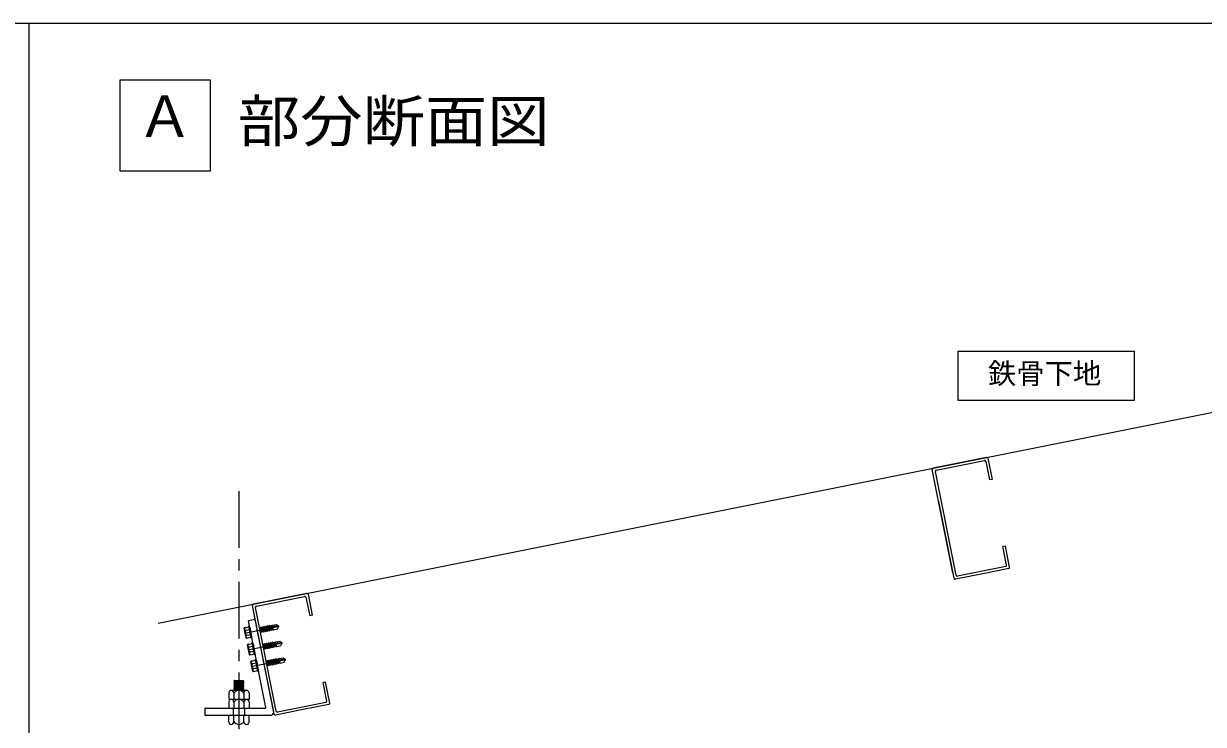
# Model space of a CAD drawing. Units: millimetres on the paper. Extents: x -203 to 207, y -139 to 146.
# Drawn here: x -63.8 to 40.3, y 84.1 to 146 of the extents above; entities that cross this region are included whole.
import ezdxf
from ezdxf.enums import TextEntityAlignment as Align

# ---------------------------------------------------------------- set-up
doc = ezdxf.new("R2010")
doc.units = ezdxf.units.MM
doc.linetypes.add('CHAIN1', pattern=[8, 5, -1, 1, -1])
for name, color, linetype in [('1-0_断面', 134, 'Continuous'), ('1-2_文字', 134, 'Continuous'), ('F-0_図枠', 134, 'Continuous'), ('F-1_レイアウト', 134, 'Continuous')]:
    doc.layers.add(name, color=color, linetype=linetype)
doc.styles.add('ＭＳ ゴシック', font='')
doc.styles.get('ＭＳ ゴシック').set_extended_font_data('MS Gothic')

msp = doc.modelspace()

# ---------------------------------------------------------------- linework, layer by layer
at = {"layer": '1-0_断面'}
for p, q in [((-51.917, 93.064), (196.452, 142.737)), ((21.159, 107.679), (16.452, 106.737)), ((16.723, 106.557), (20.979, 107.408)), ((21.096, 107.33), (21.424, 105.692)), ((21.277, 107.6), (21.649, 105.737)), ((18.198, 97.5), (16.374, 106.62)), ((18.476, 97.281), (16.645, 106.439)), ((21.649, 105.737), (21.424, 105.692)), ((18.296, 97.01), (16.943, 103.776)), ((22.826, 99.854), (22.601, 99.809)), ((22.928, 98.171), (22.601, 99.809)), ((23.199, 97.991), (22.826, 99.854)), ((22.85, 98.053), (18.594, 97.202)), ((23.12, 97.873), (20.692, 97.387)), ((20.692, 97.387), (18.413, 96.932)), ((-38.818, 95.683), (-43.525, 94.742)), ((-43.254, 94.561), (-38.998, 95.413)), ((-38.881, 95.334), (-38.553, 93.697)), ((-38.7, 95.605), (-38.328, 93.742)), ((-41.681, 85.015), (-43.603, 94.624)), ((-41.501, 85.285), (-43.333, 94.444)), ((-38.328, 93.742), (-38.553, 93.697)), ((-43.355, 93.383), (-43.943, 93.265)), ((-43.355, 93.383), (-43.943, 93.265)), ((-43.355, 93.383), (-43.943, 93.265)), ((-42.414, 85.616), (-43.943, 93.265)), ((-41.725, 85.235), (-43.035, 91.781)), ((-37.151, 87.858), (-37.377, 87.813)), ((-37.049, 86.176), (-37.377, 87.813)), ((-36.778, 85.995), (-37.151, 87.858)), ((-45.701, 86.914), (-45.701, 86.316)), ((-44.126, 87.116), (-45.476, 87.116)), ((-45.251, 86.866), (-45.251, 86.316)), ((-44.351, 86.866), (-44.351, 86.316)), ((-43.901, 86.914), (-43.901, 86.316)), ((-47.814, 85.516), (-47.814, 84.916)), ((-47.814, 85.516), (-47.814, 84.916)), ((-45.476, 86.316), (-45.701, 86.316)), ((-45.701, 86.114), (-45.701, 85.516)), ((-43.901, 85.516), (-45.701, 85.516)), ((-44.126, 86.316), (-45.476, 86.316)), ((-45.314, 85.516), (-45.314, 84.916)), ((-45.251, 86.066), (-45.251, 85.516)), ((-44.814, 85.516), (-44.814, 84.916)), ((-44.814, 85.516), (-44.814, 84.916)), ((-44.814, 85.516), (-44.814, 84.916)), ((-44.351, 86.066), (-44.351, 85.516)), ((-44.314, 85.516), (-44.314, 84.916)), ((-43.901, 86.316), (-44.126, 86.316)), ((-43.901, 86.114), (-43.901, 85.516)), ((-39.285, 85.392), (-41.564, 84.936)), ((-37.127, 86.058), (-41.383, 85.207)), ((-36.857, 85.877), (-39.285, 85.392)), ((-41.999, 84.916), (-47.814, 84.916)), ((-45.701, 84.319), (-45.701, 84.916)), ((-45.251, 84.366), (-45.251, 84.916)), ((-44.351, 84.366), (-44.351, 84.916)), ((-43.901, 84.319), (-43.901, 84.916))]:
    msp.add_line(p, q, dxfattribs=at)
at = {"layer": '1-0_断面', "color": 2, "linetype": 'CHAIN1'}
for p, q in [((-44.801, 104.685), (-44.801, 11.684)), ((-44.313, 92.169), (-41.243, 92.783)), ((-44.019, 90.698), (-40.948, 91.312)), ((-43.725, 89.227), (-40.654, 89.841))]:
    msp.add_line(p, q, dxfattribs=at)
at = {"layer": '1-0_断面', "color": 2}
for p, q in [((-44.315, 92.637), (-43.903, 92.72)), ((-43.842, 92.824), (-43.921, 92.808)), ((-43.705, 91.729), (-43.921, 92.808)), ((-43.649, 91.859), (-43.819, 92.71)), ((-42.936, 92.626), (-42.96, 92.646)), ((-42.841, 92.645), (-42.936, 92.626)), ((-42.841, 92.645), (-42.886, 92.636)), ((-42.836, 92.719), (-42.841, 92.645)), ((-42.836, 92.719), (-42.841, 92.645)), ((-42.677, 92.314), (-42.841, 92.645)), ((-42.765, 92.66), (-42.836, 92.719)), ((-42.669, 92.679), (-42.765, 92.66)), ((-42.601, 92.329), (-42.765, 92.66)), ((-42.664, 92.753), (-42.669, 92.679)), ((-42.593, 92.694), (-42.664, 92.753)), ((-42.514, 92.71), (-42.593, 92.694)), ((-42.455, 92.414), (-42.593, 92.694)), ((-42.505, 92.665), (-42.572, 92.652)), ((-42.498, 92.714), (-42.512, 92.711)), ((-42.477, 92.671), (-42.505, 92.665)), ((-42.493, 92.788), (-42.498, 92.714)), ((-42.334, 92.383), (-42.498, 92.714)), ((-42.422, 92.729), (-42.493, 92.788)), ((-42.326, 92.748), (-42.422, 92.729)), ((-42.258, 92.398), (-42.422, 92.729)), ((-42.305, 92.705), (-42.401, 92.686)), ((-42.321, 92.822), (-42.326, 92.748)), ((-42.163, 92.417), (-42.326, 92.748)), ((-42.25, 92.763), (-42.321, 92.822)), ((-42.155, 92.782), (-42.25, 92.763)), ((-42.086, 92.432), (-42.25, 92.763)), ((-42.134, 92.74), (-42.229, 92.721)), ((-42.149, 92.856), (-42.155, 92.782)), ((-41.991, 92.451), (-42.155, 92.782)), ((-42.078, 92.797), (-42.149, 92.856)), ((-41.872, 92.839), (-42.078, 92.797)), ((-41.915, 92.467), (-42.078, 92.797)), ((-41.943, 92.778), (-42.057, 92.755)), ((-41.979, 92.727), (-41.845, 92.729)), ((-41.896, 92.726), (-41.901, 92.652)), ((-41.819, 92.486), (-41.901, 92.652)), ((-41.825, 92.667), (-41.896, 92.726)), ((-41.834, 92.867), (-41.474, 92.939)), ((-41.743, 92.501), (-41.825, 92.667)), ((-41.474, 92.939), (-41.283, 92.775)), ((-41.403, 92.543), (-41.283, 92.775)), ((-44.158, 91.751), (-44.33, 92.614)), ((-44.165, 92.431), (-43.857, 92.492)), ((-44.134, 91.735), (-43.722, 91.818)), ((-44.075, 91.984), (-43.768, 92.045)), ((-43.626, 91.745), (-43.705, 91.729)), ((-42.773, 92.295), (-42.936, 92.626)), ((-42.82, 92.602), (-42.915, 92.583)), ((-42.849, 92.28), (-42.913, 92.409)), ((-42.87, 92.322), (-42.894, 92.317)), ((-42.849, 92.28), (-42.885, 92.273)), ((-42.82, 92.602), (-42.877, 92.591)), ((-42.773, 92.295), (-42.849, 92.45)), ((-42.778, 92.221), (-42.849, 92.28)), ((-42.778, 92.221), (-42.808, 92.246)), ((-42.698, 92.357), (-42.794, 92.338)), ((-42.773, 92.295), (-42.778, 92.221)), ((-42.773, 92.295), (-42.778, 92.221)), ((-42.677, 92.314), (-42.773, 92.295)), ((-42.648, 92.637), (-42.744, 92.618)), ((-42.606, 92.255), (-42.677, 92.314)), ((-42.527, 92.391), (-42.622, 92.372)), ((-42.601, 92.329), (-42.606, 92.255)), ((-42.506, 92.348), (-42.601, 92.329)), ((-42.355, 92.425), (-42.451, 92.406)), ((-42.43, 92.364), (-42.443, 92.391)), ((-42.433, 92.308), (-42.435, 92.289)), ((-42.43, 92.364), (-42.433, 92.308)), ((-42.334, 92.383), (-42.43, 92.364)), ((-42.263, 92.324), (-42.334, 92.383)), ((-42.184, 92.459), (-42.279, 92.44)), ((-42.258, 92.398), (-42.263, 92.324)), ((-42.163, 92.417), (-42.258, 92.398)), ((-42.092, 92.358), (-42.163, 92.417)), ((-42.012, 92.494), (-42.107, 92.475)), ((-42.086, 92.432), (-42.092, 92.358)), ((-41.991, 92.451), (-42.086, 92.432)), ((-41.92, 92.392), (-41.991, 92.451)), ((-41.84, 92.528), (-41.936, 92.509)), ((-41.915, 92.467), (-41.92, 92.392)), ((-41.819, 92.486), (-41.915, 92.467)), ((-41.749, 92.427), (-41.819, 92.486)), ((-41.743, 92.501), (-41.749, 92.427)), ((-41.743, 92.475), (-41.403, 92.543)), ((-43.864, 90.28), (-44.036, 91.143)), ((-44.021, 91.167), (-43.609, 91.249)), ((-43.871, 90.96), (-43.563, 91.021)), ((-43.781, 90.513), (-43.474, 90.575)), ((-43.548, 91.353), (-43.626, 91.337)), ((-43.411, 90.259), (-43.626, 91.337)), ((-43.355, 90.388), (-43.525, 91.239)), ((-42.642, 91.155), (-42.666, 91.175)), ((-42.547, 91.174), (-42.642, 91.155)), ((-42.479, 90.824), (-42.642, 91.155)), ((-42.526, 91.132), (-42.621, 91.112)), ((-42.555, 90.809), (-42.619, 90.938)), ((-42.576, 90.851), (-42.6, 90.846)), ((-42.547, 91.174), (-42.592, 91.165)), ((-42.555, 90.809), (-42.591, 90.802)), ((-42.526, 91.132), (-42.583, 91.12)), ((-42.479, 90.824), (-42.555, 90.979)), ((-42.484, 90.75), (-42.555, 90.809)), ((-42.541, 91.248), (-42.547, 91.174)), ((-42.541, 91.248), (-42.547, 91.174)), ((-42.383, 90.843), (-42.547, 91.174)), ((-42.47, 91.189), (-42.541, 91.248)), ((-42.484, 90.75), (-42.514, 90.775)), ((-42.404, 90.886), (-42.499, 90.867)), ((-42.479, 90.824), (-42.484, 90.75)), ((-42.479, 90.824), (-42.484, 90.75)), ((-42.383, 90.843), (-42.479, 90.824)), ((-42.375, 91.208), (-42.47, 91.189)), ((-42.307, 90.859), (-42.47, 91.189)), ((-42.354, 91.166), (-42.449, 91.147)), ((-42.312, 90.784), (-42.383, 90.843)), ((-42.37, 91.283), (-42.375, 91.208)), ((-42.299, 91.224), (-42.37, 91.283)), ((-42.233, 90.92), (-42.328, 90.901)), ((-42.307, 90.859), (-42.312, 90.784)), ((-42.212, 90.878), (-42.307, 90.859)), ((-42.22, 91.239), (-42.299, 91.224)), ((-42.16, 90.943), (-42.299, 91.224)), ((-42.211, 91.195), (-42.278, 91.181)), ((-42.204, 91.243), (-42.217, 91.24)), ((-42.182, 91.2), (-42.211, 91.195)), ((-42.198, 91.317), (-42.204, 91.243)), ((-42.04, 90.912), (-42.204, 91.243)), ((-42.127, 91.258), (-42.198, 91.317)), ((-42.061, 90.954), (-42.156, 90.935)), ((-42.135, 90.893), (-42.149, 90.92)), ((-42.139, 90.838), (-42.141, 90.819)), ((-42.135, 90.893), (-42.139, 90.838)), ((-42.04, 90.912), (-42.135, 90.893)), ((-42.032, 91.277), (-42.127, 91.258)), ((-41.964, 90.927), (-42.127, 91.258)), ((-42.011, 91.234), (-42.106, 91.215)), ((-41.969, 90.853), (-42.04, 90.912)), ((-42.027, 91.351), (-42.032, 91.277)), ((-41.868, 90.946), (-42.032, 91.277)), ((-41.956, 91.292), (-42.027, 91.351)), ((-41.889, 90.989), (-41.985, 90.97)), ((-41.964, 90.927), (-41.969, 90.853)), ((-41.868, 90.946), (-41.964, 90.927)), ((-41.86, 91.311), (-41.956, 91.292)), ((-41.792, 90.961), (-41.956, 91.292)), ((-41.839, 91.269), (-41.935, 91.25)), ((-41.797, 90.887), (-41.868, 90.946)), ((-41.855, 91.385), (-41.86, 91.311)), ((-41.697, 90.981), (-41.86, 91.311)), ((-41.784, 91.327), (-41.855, 91.385)), ((-41.718, 91.023), (-41.813, 91.004)), ((-41.792, 90.961), (-41.797, 90.887)), ((-41.697, 90.981), (-41.792, 90.961)), ((-41.577, 91.368), (-41.784, 91.327)), ((-41.621, 90.996), (-41.784, 91.327)), ((-41.649, 91.307), (-41.763, 91.284)), ((-41.626, 90.922), (-41.697, 90.981)), ((-41.685, 91.256), (-41.551, 91.258)), ((-41.546, 91.057), (-41.642, 91.038)), ((-41.621, 90.996), (-41.626, 90.922)), ((-41.525, 91.015), (-41.621, 90.996)), ((-41.602, 91.255), (-41.607, 91.181)), ((-41.525, 91.015), (-41.607, 91.181)), ((-41.531, 91.196), (-41.602, 91.255)), ((-41.539, 91.396), (-41.18, 91.468)), ((-41.449, 91.03), (-41.531, 91.196)), ((-41.454, 90.956), (-41.525, 91.015)), ((-41.449, 91.03), (-41.454, 90.956)), ((-41.448, 91.004), (-41.109, 91.072)), ((-41.18, 91.468), (-40.989, 91.304)), ((-41.109, 91.072), (-40.989, 91.304)), ((-43.84, 90.264), (-43.428, 90.347)), ((-43.569, 88.809), (-43.742, 89.672)), ((-43.726, 89.696), (-43.315, 89.778)), ((-43.576, 89.489), (-43.269, 89.55)), ((-43.332, 90.274), (-43.411, 90.259)), ((-43.254, 89.882), (-43.332, 89.866)), ((-43.116, 88.788), (-43.332, 89.866)), ((-43.061, 88.917), (-43.231, 89.768)), ((-42.348, 89.684), (-42.372, 89.704)), ((-42.252, 89.703), (-42.348, 89.684)), ((-42.184, 89.353), (-42.348, 89.684)), ((-42.231, 89.661), (-42.327, 89.642)), ((-42.252, 89.703), (-42.298, 89.694)), ((-42.231, 89.661), (-42.289, 89.649)), ((-42.247, 89.777), (-42.252, 89.703)), ((-42.247, 89.777), (-42.252, 89.703)), ((-42.089, 89.372), (-42.252, 89.703)), ((-42.176, 89.718), (-42.247, 89.777)), ((-42.081, 89.737), (-42.176, 89.718)), ((-42.013, 89.388), (-42.176, 89.718)), ((-42.06, 89.695), (-42.155, 89.676)), ((-42.076, 89.812), (-42.081, 89.737)), ((-42.005, 89.753), (-42.076, 89.812)), ((-41.925, 89.769), (-42.005, 89.753)), ((-41.866, 89.473), (-42.005, 89.753)), ((-41.916, 89.724), (-41.984, 89.71)), ((-41.909, 89.772), (-41.923, 89.769)), ((-41.888, 89.729), (-41.916, 89.724)), ((-41.904, 89.846), (-41.909, 89.772)), ((-41.746, 89.441), (-41.909, 89.772)), ((-41.833, 89.787), (-41.904, 89.846)), ((-41.738, 89.806), (-41.833, 89.787)), ((-41.67, 89.456), (-41.833, 89.787)), ((-41.717, 89.764), (-41.812, 89.745)), ((-41.733, 89.88), (-41.738, 89.806)), ((-41.574, 89.475), (-41.738, 89.806)), ((-41.662, 89.821), (-41.733, 89.88)), ((-41.595, 89.518), (-41.691, 89.499)), ((-41.566, 89.84), (-41.662, 89.821)), ((-41.498, 89.491), (-41.662, 89.821)), ((-41.545, 89.798), (-41.641, 89.779)), ((-41.561, 89.915), (-41.566, 89.84)), ((-41.403, 89.51), (-41.566, 89.84)), ((-41.49, 89.856), (-41.561, 89.915)), ((-41.424, 89.552), (-41.519, 89.533)), ((-41.283, 89.897), (-41.49, 89.856)), ((-41.327, 89.525), (-41.49, 89.856)), ((-41.355, 89.836), (-41.469, 89.813)), ((-41.391, 89.785), (-41.257, 89.787)), ((-41.252, 89.586), (-41.348, 89.567)), ((-41.327, 89.525), (-41.332, 89.451)), ((-41.231, 89.544), (-41.327, 89.525)), ((-41.308, 89.784), (-41.313, 89.71)), ((-41.231, 89.544), (-41.313, 89.71)), ((-41.237, 89.725), (-41.308, 89.784)), ((-41.245, 89.925), (-40.885, 89.997)), ((-41.155, 89.559), (-41.237, 89.725)), ((-41.16, 89.485), (-41.231, 89.544)), ((-41.155, 89.559), (-41.16, 89.485)), ((-41.154, 89.533), (-40.814, 89.601)), ((-40.885, 89.997), (-40.695, 89.833)), ((-40.814, 89.601), (-40.695, 89.833)), ((-43.546, 88.794), (-43.134, 88.876)), ((-43.487, 89.042), (-43.18, 89.104)), ((-43.038, 88.803), (-43.116, 88.788)), ((-42.26, 89.338), (-42.324, 89.467)), ((-42.281, 89.38), (-42.306, 89.376)), ((-42.26, 89.338), (-42.297, 89.331)), ((-42.184, 89.353), (-42.261, 89.508)), ((-42.189, 89.279), (-42.26, 89.338)), ((-42.189, 89.279), (-42.22, 89.305)), ((-42.11, 89.415), (-42.205, 89.396)), ((-42.184, 89.353), (-42.189, 89.279)), ((-42.184, 89.353), (-42.189, 89.279)), ((-42.089, 89.372), (-42.184, 89.353)), ((-42.018, 89.313), (-42.089, 89.372)), ((-41.938, 89.449), (-42.034, 89.43)), ((-42.013, 89.388), (-42.018, 89.313)), ((-41.917, 89.407), (-42.013, 89.388)), ((-41.767, 89.483), (-41.862, 89.464)), ((-41.841, 89.422), (-41.855, 89.449)), ((-41.845, 89.367), (-41.846, 89.348)), ((-41.841, 89.422), (-41.845, 89.367)), ((-41.746, 89.441), (-41.841, 89.422)), ((-41.675, 89.382), (-41.746, 89.441)), ((-41.67, 89.456), (-41.675, 89.382)), ((-41.574, 89.475), (-41.67, 89.456)), ((-41.503, 89.416), (-41.574, 89.475)), ((-41.498, 89.491), (-41.503, 89.416)), ((-41.403, 89.51), (-41.498, 89.491)), ((-41.332, 89.451), (-41.403, 89.51)), ((-45.251, 87.95), (-45.171, 88.007)), ((-45.251, 87.95), (-44.351, 87.913)), ((-45.251, 87.95), (-45.171, 87.892)), ((-45.251, 87.835), (-45.171, 87.892)), ((-45.251, 87.835), (-44.351, 87.798)), ((-45.251, 87.835), (-45.171, 87.777)), ((-45.251, 87.72), (-45.171, 87.777)), ((-45.251, 87.72), (-44.351, 87.683)), ((-45.251, 87.72), (-45.171, 87.662)), ((-45.251, 87.605), (-45.171, 87.662)), ((-45.251, 87.605), (-44.351, 87.568)), ((-45.251, 87.605), (-45.171, 87.547)), ((-45.251, 87.49), (-45.171, 87.547)), ((-45.251, 87.49), (-44.351, 87.453)), ((-45.251, 87.49), (-45.171, 87.432)), ((-45.171, 88.007), (-44.431, 87.977)), ((-45.171, 87.892), (-44.431, 87.862)), ((-45.171, 87.777), (-44.431, 87.747)), ((-45.171, 87.662), (-44.431, 87.632)), ((-45.171, 87.547), (-44.431, 87.517)), ((-44.351, 87.913), (-44.431, 87.977)), ((-44.351, 87.913), (-44.431, 87.862)), ((-44.351, 87.798), (-44.431, 87.862)), ((-44.351, 87.798), (-44.431, 87.747)), ((-44.351, 87.683), (-44.431, 87.747)), ((-44.351, 87.683), (-44.431, 87.632)), ((-44.351, 87.568), (-44.431, 87.632)), ((-44.351, 87.568), (-44.431, 87.517)), ((-44.351, 87.453), (-44.431, 87.517)), ((-44.351, 87.453), (-44.431, 87.402)), ((-45.251, 87.375), (-45.171, 87.432)), ((-45.251, 87.375), (-44.351, 87.338)), ((-45.251, 87.375), (-45.171, 87.317)), ((-45.251, 87.26), (-45.171, 87.317)), ((-45.251, 87.26), (-44.351, 87.223)), ((-45.251, 87.26), (-45.171, 87.202)), ((-45.251, 87.145), (-45.171, 87.202)), ((-45.251, 87.145), (-44.554, 87.116)), ((-45.251, 87.145), (-45.212, 87.116)), ((-45.171, 87.432), (-44.431, 87.402)), ((-45.171, 87.317), (-44.431, 87.287)), ((-45.171, 87.202), (-44.431, 87.172)), ((-44.351, 87.338), (-44.431, 87.402)), ((-44.351, 87.338), (-44.431, 87.287)), ((-44.351, 87.223), (-44.431, 87.287)), ((-44.351, 87.223), (-44.431, 87.172)), ((-44.361, 87.116), (-44.431, 87.172))]:
    msp.add_line(p, q, dxfattribs=at)
at = {"layer": '1-0_断面'}
for points in [[(-41.779, 85.505), (-43.354, 93.377), (-43.603, 94.624)], [(-42.514, 85.516), (-47.814, 85.516), (-47.814, 84.916)]]:
    msp.add_lwpolyline(points, dxfattribs=at)
at = {"layer": '1-0_断面', "color": 2}
for points in [[(-42.435, 92.289), (-42.506, 92.348), (-42.669, 92.679)], [(-41.979, 92.727), (-41.932, 92.795), (-41.834, 92.867)], [(-42.141, 90.819), (-42.212, 90.878), (-42.375, 91.208)], [(-41.685, 91.256), (-41.637, 91.324), (-41.539, 91.396)], [(-41.846, 89.348), (-41.917, 89.407), (-42.081, 89.737)], [(-41.391, 89.785), (-41.343, 89.853), (-41.245, 89.925)]]:
    msp.add_lwpolyline(points, dxfattribs=at)
at = {"layer": '1-0_断面'}
for centre, radius, start, end in [((20.998, 107.31), 0.1, 11.30993, 101.30993), ((21.179, 107.581), 0.1, 11.30993, 101.30993), ((16.472, 106.639), 0.1, 101.30993, 191.30993), ((16.743, 106.459), 0.1, 101.30993, 191.30993), ((22.83, 98.151), 0.1, 281.30993, 11.30993), ((23.101, 97.971), 0.1, 281.30993, 11.30993), ((18.394, 97.03), 0.1, 191.30993, 281.30993), ((18.574, 97.3), 0.1, 191.30993, 281.30993), ((-43.505, 94.644), 0.1, 101.30993, 191.30993), ((-38.979, 95.315), 0.1, 11.30993, 101.30993), ((-38.798, 95.585), 0.1, 11.30993, 101.30993), ((-43.235, 94.463), 0.1, 101.30993, 191.30993), ((-45.476, 86.89), 0.226, 353.97441, 173.97475), ((-44.801, 86.586), 0.53, 31.89079, 148.10922), ((-44.126, 86.89), 0.226, 6.02525, 186.02561), ((-45.476, 86.09), 0.226, 353.97441, 173.97475), ((-44.801, 85.786), 0.53, 31.89079, 148.10922), ((-44.126, 86.09), 0.226, 6.02525, 186.02561), ((-42.514, 85.616), 0.1, 270, 0), ((-37.147, 86.156), 0.1, 281.30993, 11.30993), ((-36.876, 85.975), 0.1, 281.30993, 11.30993), ((-45.476, 84.343), 0.226, 186.02525, 6.02561), ((-44.801, 84.646), 0.53, 211.89079, 328.10922), ((-44.126, 84.343), 0.226, 173.97441, 353.97475), ((-42.025, 85.215), 0.3, 274.8704, 3.67009), ((-41.583, 85.034), 0.1, 191.30993, 281.30993), ((-41.403, 85.305), 0.1, 191.30993, 281.30993)]:
    msp.add_arc(centre, radius, start, end, dxfattribs=at)
at = {"layer": '1-0_断面', "color": 2}
for centre, radius, start, end in [((-44.199, 92.54), 0.115, 92.88499, 287.33554), ((-41.392, 90.643), 2.135, 87.05563, 102.24211), ((-44.311, 92.618), 0.02, 101.30993, 191.30993), ((-43.981, 92.235), 0.268, 133.20073, 249.41915), ((-44.065, 91.87), 0.115, 95.28434, 275.28468), ((-44.138, 91.755), 0.02, 191.30993, 281.30993), ((-44.017, 91.147), 0.02, 101.30993, 191.30993), ((-43.905, 91.069), 0.115, 92.88499, 287.33554), ((-43.687, 90.764), 0.268, 133.20073, 249.41915), ((-41.098, 89.172), 2.135, 87.05563, 102.24211), ((-43.771, 90.399), 0.115, 95.28434, 275.28468), ((-43.844, 90.284), 0.02, 191.30993, 281.30993), ((-43.722, 89.676), 0.02, 101.30993, 191.30993), ((-43.611, 89.598), 0.115, 92.88499, 287.33554), ((-40.804, 87.701), 2.135, 87.05563, 102.24211), ((-43.393, 89.293), 0.268, 133.20073, 249.41915), ((-43.477, 88.928), 0.115, 95.28434, 275.28468), ((-43.55, 88.813), 0.02, 191.30993, 281.30993)]:
    msp.add_arc(centre, radius, start, end, dxfattribs=at)
at = {"layer": '1-2_文字'}
for p, q in [((-55.294, 140.961), (-55.294, 132.961)), ((-47.294, 140.961), (-55.294, 140.961)), ((-47.294, 132.961), (-47.294, 140.961)), ((-55.294, 132.961), (-47.294, 132.961)), ((18.652, 112.69), (18.652, 117.045)), ((18.652, 117.045), (34.185, 117.045)), ((34.185, 117.045), (34.185, 112.69)), ((34.185, 112.69), (18.652, 112.69))]:
    msp.add_line(p, q, dxfattribs=at)
at = {"layer": 'F-0_図枠'}
msp.add_line((206.706, 145.961), (-203.294, 145.961), dxfattribs=at)
at = {"layer": 'F-1_レイアウト'}
msp.add_line((-63.294, -8.45), (-63.294, 145.961), dxfattribs=at)

# ---------------------------------------------------------------- texts
at = {"layer": '1-2_文字', "style": 'ＭＳ ゴシック'}
for s, height, p in [('Ａ', 3.666, (-53.823, 134.844)), ('鉄骨下地', 1.833, (21.286, 113.622))]:
    msp.add_text(s, height=height, dxfattribs=at).set_placement(p, align=Align.BOTTOM_LEFT)
at = {"layer": '1-2_文字', "style": 'ＭＳ ゴシック', "width": 1.1}
msp.add_text('部分断面図', height=3.666, dxfattribs=at).set_placement((-44.89, 134.43), align=Align.BOTTOM_LEFT)

doc.saveas('drawing.dxf')
